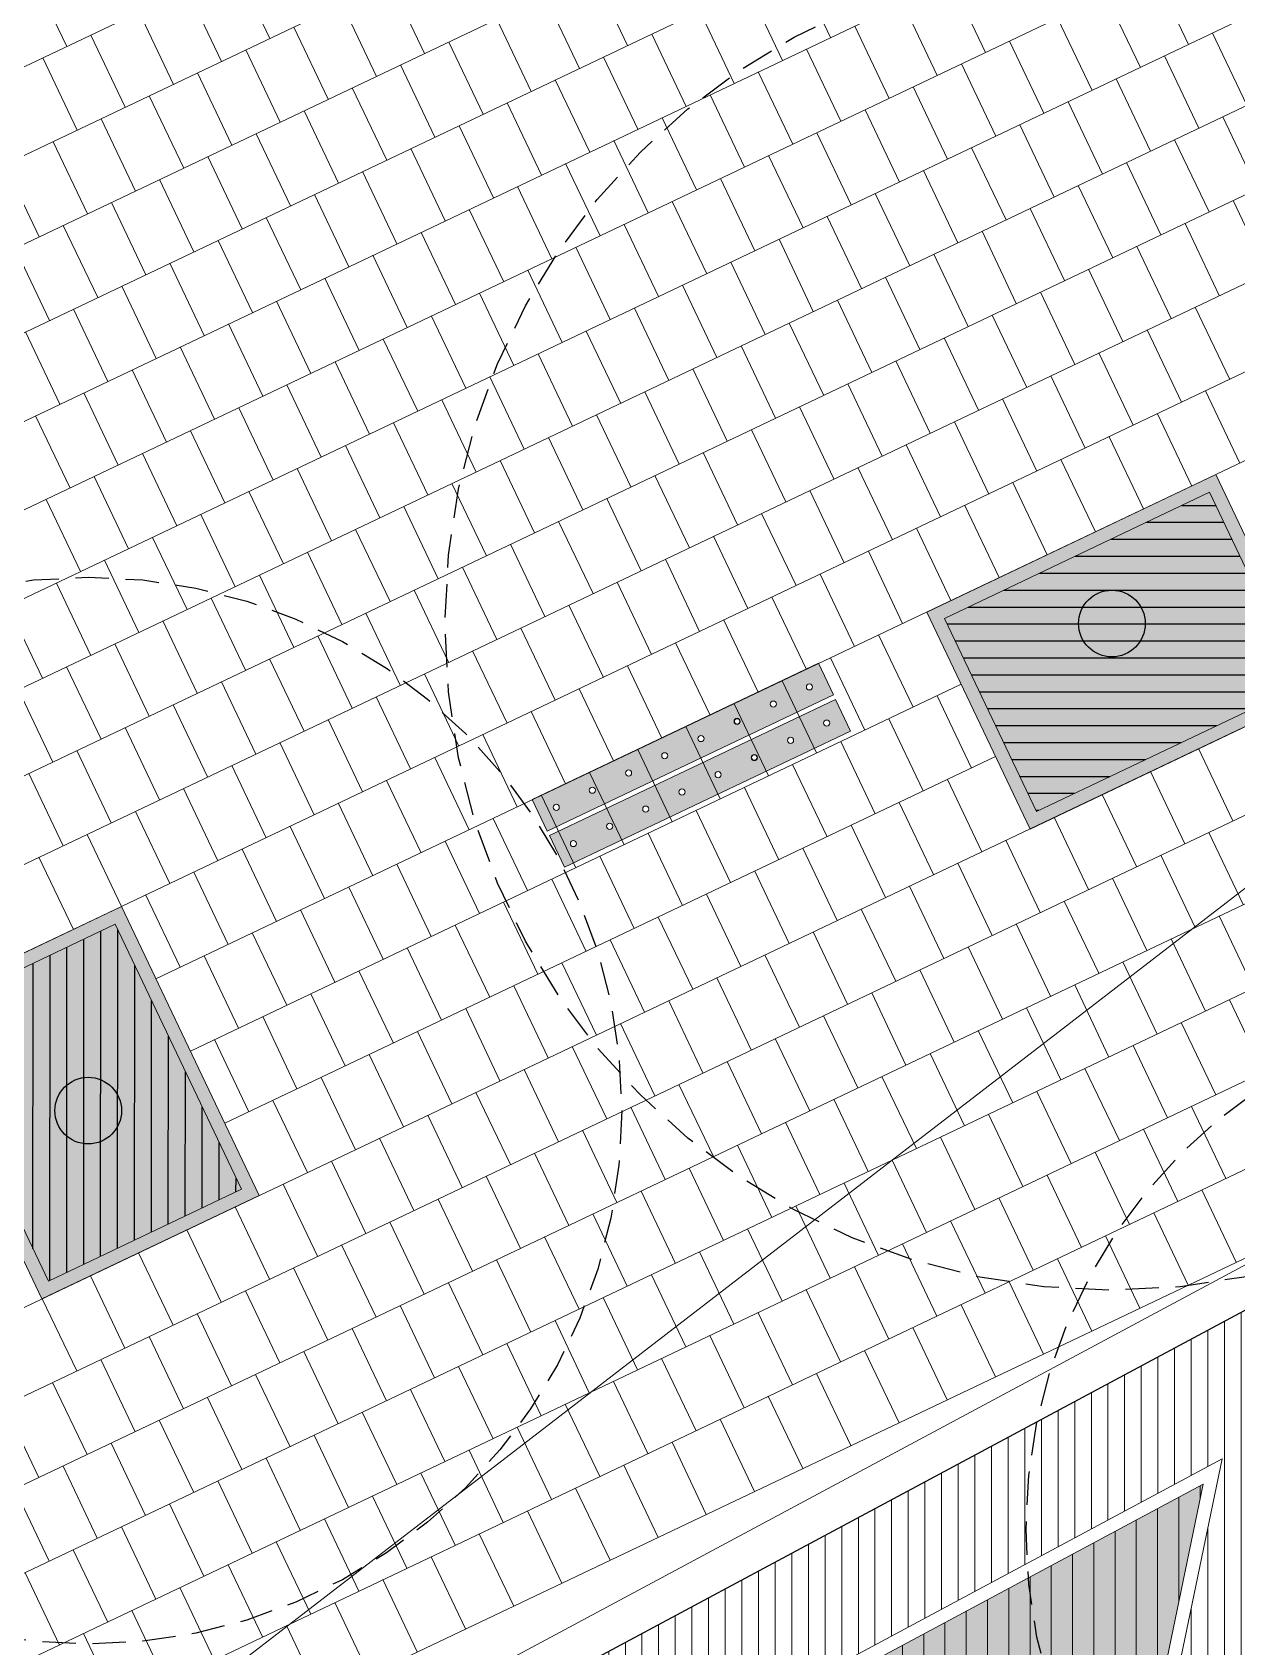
# Model space of a CAD drawing. Header units: metres. Extents: x 678805 to 1359287, y 2747329 to 5497370.
# Drawn here: x 679821.66 to 679830.69, y 2748753.72 to 2748765.83 of the extents above; entities that cross this region are included whole.
import ezdxf
from ezdxf.enums import TextEntityAlignment as Align

# ---------------------------------------------------------------- set-up
doc = ezdxf.new("R2010")
doc.units = ezdxf.units.M
doc.linetypes.add('XREF_MON_SFT_TREES$0$HIDDEN', pattern=[0.375, 0.25, -0.125])
for name, color, linetype in [('00_XREF_MON_HSC_PAVEMENT', 7, 'Continuous'), ('00_XREF_TWQ_BUILDINGS', 7, 'Continuous'), ('00_XREF_TWQ_SFT_TREES', 7, 'Continuous'), ('XREF_MON_GENERAL_LAYOUT$0$02-L-Edge Line Step -10cm', 6, 'Continuous'), ('XREF_MON_HSC_PAVEMENT$0$03-TR-Tree Pit_Green', 74, 'Continuous'), ('XREF_MON_SFT_TREES$0$SL_TREE_CANOPY', 251, 'XREF_MON_SFT_TREES$0$HIDDEN'), ('XREF_MON_SFT_TREES$0$SL_TREE_TRUNK', 251, 'Continuous')]:
    doc.layers.add(name, color=color, linetype=linetype)
for name, color, linetype, true_color in [('02-L-Waterfeatures 01', 7, 'Continuous', 0x4da6ff), ('XREF_MON_HSC_PAVEMENT$0$03-TR-Tree Pit_White', 7, 'Continuous', 0xfcfcfc), ('XREF_MON_SFT_TREES$0$SL_TREE_ACACIA_NILOTICA', 7, 'Continuous', 0x264d00), ('XREF_MON_SFT_TREES$0$SL_TREE_ZIZIPHUS_SPINA', 7, 'Continuous', 0xc6d408)]:
    doc.layers.add(name, color=color, linetype=linetype, true_color=true_color)
for name, color, linetype, lineweight in [('XREF_MON_GENERAL_LAYOUT$0$02-L-Level Curves 0.25-0.75m', 33, 'Continuous', 5), ('XREF_MON_GENERAL_LAYOUT$0$02-L-Material Change', 251, 'Continuous', 5), ('XREF_MON_GENERAL_LAYOUT$0$04-BK-Tree Pit', 6, 'Continuous', 5), ('XREF_MON_HSC_FURNITURE$0$03-PG-CBIncluded', 8, 'Continuous', 5), ('XREF_MON_HSC_PAVEMENT$0$03-TR-Pavement_04_Dry Meadow_', 54, 'Continuous', 5), ('XREF_MON_HSC_PAVEMENT$0$04-BK-Tree Pit', 6, 'Continuous', 5)]:
    doc.layers.add(name, color=color, linetype=linetype, lineweight=lineweight)
for name, color, linetype, lineweight, true_color in [('XREF_MON_HSC_PAVEMENT$0$02-L-Joints-Paviment_07_Precast Concrete Blocks 60X40', 7, 'Continuous', 5, 0x999999), ('XREF_MON_HSC_PAVEMENT$0$03-TR-Pavement_02_Sealed Gravel', 7, 'Continuous', 5, 0x38321e), ('XREF_MON_HSC_PAVEMENT$0$03-TR-Pavement_04_Dry Meadow_2', 7, 'Continuous', 5, 0xe2c75d), ('XREF_MON_HSC_PAVEMENT$0$03-TR-Pavement_07_Precast Concrete Blocks 20X10', 7, 'Continuous', 5, 0x999999), ('XREF_MON_HSC_PAVEMENT$0$03-TR-Pavement_07_Precast Concrete Blocks 60X40', 7, 'Continuous', 5, 0x999999)]:
    doc.layers.add(name, color=color, linetype=linetype, lineweight=lineweight, true_color=true_color)
doc.layers.get('XREF_MON_SFT_TREES$0$SL_TREE_ACACIA_NILOTICA').off()
doc.layers.get('XREF_MON_SFT_TREES$0$SL_TREE_ZIZIPHUS_SPINA').off()
doc.styles.add('XREF_MON_GENERAL_LAYOUT$0$Standard', font='arial.ttf')

# ---------------------------------------------------------------- blocks, each defined once
blk = doc.blocks.new('XREF_MON_SFT_TREES$0$Acacia_nilotica')
at = {"layer": 'XREF_MON_SFT_TREES$0$SL_TREE_TRUNK'}
h = blk.add_hatch(color=256, dxfattribs=at)
h.dxf.hatch_style = 1
edge = h.paths.add_edge_path()
edge.add_arc((0, 0), 0.25, 0, 360)
at = {"layer": 'XREF_MON_SFT_TREES$0$SL_TREE_CANOPY', "linetype": 'XREF_MON_SFT_TREES$0$HIDDEN'}
blk.add_circle((0, 0), 4, dxfattribs=at)
at = {"layer": 'XREF_MON_SFT_TREES$0$SL_TREE_TRUNK'}
blk.add_circle((0, 0), 0.25, dxfattribs=at)
blk = doc.blocks.new('XREF_MON_SFT_TREES$0$Ziziphus_spina_christi')
at = {"layer": 'XREF_MON_SFT_TREES$0$SL_TREE_TRUNK'}
h = blk.add_hatch(color=256, dxfattribs=at)
h.dxf.hatch_style = 1
edge = h.paths.add_edge_path()
edge.add_arc((0, 0), 0.25, 0, 360)
at = {"layer": 'XREF_MON_SFT_TREES$0$SL_TREE_CANOPY', "linetype": 'XREF_MON_SFT_TREES$0$HIDDEN'}
blk.add_circle((0, 0), 5, dxfattribs=at)
at = {"layer": 'XREF_MON_SFT_TREES$0$SL_TREE_TRUNK'}
blk.add_circle((0, 0), 0.25, dxfattribs=at)
blk = doc.blocks.new('XREF_MON_SFT_TREES$0$Acacia Nilotica D')
at = {"layer": 'XREF_MON_SFT_TREES$0$SL_TREE_CANOPY', "linetype": 'XREF_MON_SFT_TREES$0$HIDDEN'}
blk.add_circle((0, 0), 4, dxfattribs=at)
blk = doc.blocks.new('XREF_MON_SFT_TREES')
at = {"layer": 'XREF_MON_SFT_TREES$0$SL_TREE_ACACIA_NILOTICA'}
for name, p, rotation in [('XREF_MON_SFT_TREES$0$Acacia_nilotica', (679822.083, 2748757.742), 25.44812939262281), ('XREF_MON_SFT_TREES$0$Acacia Nilotica D', (679833.114, 2748754.6), 25.44819483249446)]:
    blk.add_blockref(name, p, dxfattribs=dict(at, rotation=rotation))
at = {"layer": 'XREF_MON_SFT_TREES$0$SL_TREE_ZIZIPHUS_SPINA', "rotation": 25.44812939262281}
blk.add_blockref('XREF_MON_SFT_TREES$0$Ziziphus_spina_christi', (679829.758, 2748761.395), dxfattribs=at)
blk = doc.blocks.new('XREF_MON_HSC_PAVEMENT$0$ALCORQUE RECTANGULAR')
at = {"layer": 'XREF_MON_HSC_PAVEMENT$0$03-TR-Tree Pit_Green', "ltscale": 0.3}
h = blk.add_hatch(dxfattribs=at)
h.set_pattern_fill('ANSI31', color=256, scale=0.04, angle=-45)
h.set_pattern_definition([(360, (-2068898.16958, 3428624.0145), (3e-17, 0.127), [])])
h.paths.add_polyline_path([(679903.391, 2748647.421), (679902.702, 2748648.869), (679904.689, 2748649.814), (679905.377, 2748648.367)])
at = {"layer": 'XREF_MON_HSC_PAVEMENT$0$03-TR-Tree Pit_White'}
h = blk.add_hatch(color=256, dxfattribs=at)
h.dxf.hatch_style = 1
h.paths.add_polyline_path([(679903.344, 2748647.288), (679902.569, 2748648.916), (679904.736, 2748649.947), (679905.511, 2748648.319)])
blk = doc.blocks.new('XREF_MON_HSC_PAVEMENT')
at = {"layer": 'XREF_MON_HSC_PAVEMENT$0$03-TR-Pavement_02_Sealed Gravel', "linetype": 'Continuous'}
h = blk.add_hatch(dxfattribs=at)
h.set_pattern_fill('ANSI31', color=256, scale=0.0393, angle=45)
h.set_pattern_definition([(90, (652974.11672, 2717198.73223), (-0.1247775, 0), [])])
h.paths.add_polyline_path([(679843.323, 2748762.983), (679802.488, 2748741.088), (679802.965, 2748740.321), (679830.585, 2748755.131), (679829.938, 2748752.01, -0.057467), (679826.729, 2748742.3, -0.236191), (679819.813, 2748736.788, -0.042406), (679814.857, 2748736.169, 0.057364), (679806.372, 2748734.851), (679806.924, 2748733.964, -0.055327), (679814.897, 2748735.17, 0.042406), (679820.02, 2748735.81, 0.236191), (679827.636, 2748741.88, 0.032502), (679829.774, 2748747.407, -0.216564), (679835.768, 2748753.578, -0.102224), (679839.134, 2748754.155, 0.122776), (679847.42, 2748755.923), (679848.03, 2748755.098), (679848.753, 2748755.634)])
h.paths.add_polyline_path([(679846.816, 2748756.742, -0.119949), (679839.168, 2748755.154, 0.102239), (679835.402, 2748754.509, 0.127244), (679830.778, 2748751.162, 0.003616), (679830.917, 2748751.807), (679831.734, 2748755.747), (679843.062, 2748761.821)], flags=16)
h.paths.add_polyline_path([(679846.663, 2748756.78, -0.118072), (679839.171, 2748755.254, 0.102239), (679835.366, 2748754.602, 0.11845), (679830.96, 2748751.528, 0.001446), (679831.015, 2748751.787), (679831.822, 2748755.681), (679843.033, 2748761.692)], flags=0)
at = {"layer": 'XREF_MON_HSC_PAVEMENT$0$03-TR-Pavement_04_Dry Meadow_', "linetype": 'Continuous'}
h = blk.add_hatch(dxfattribs=at)
h.set_pattern_fill('ANSI31', color=256, scale=0.0502, angle=45)
h.paths.add_polyline_path([(679847.95, 2748755.038), (679847.389, 2748755.797, -0.121575), (679839.13, 2748754.055, 0.102239), (679835.804, 2748753.485, 0.216438), (679829.869, 2748747.377, -0.032502), (679827.727, 2748741.838, -0.236191), (679820.041, 2748735.712, -0.042406), (679814.901, 2748735.07, 0.055117), (679806.979, 2748733.876), (679810.918, 2748727.551)])
h.paths.add_polyline_path([(679846.663, 2748756.78), (679843.033, 2748761.692), (679831.822, 2748755.681), (679831.015, 2748751.787, -0.001446), (679830.96, 2748751.528, -0.11845), (679835.366, 2748754.602, -0.102239), (679839.171, 2748755.254, 0.118072)])
edge = h.paths.add_edge_path()
edge.add_line((679829.84, 2748752.03), (679830.443, 2748754.942))
edge.add_line((679830.443, 2748754.942), (679803.018, 2748740.236))
edge.add_line((679803.018, 2748740.236), (679806.317, 2748734.939))
edge.add_arc((679816.341, 2748698.65), 37.648, 92.2638, 105.4414, ccw=False)
edge.add_arc((679813.692, 2748765.64), 29.393, 272.2638, 281.9768)
edge.add_arc((679817.762, 2748746.456), 9.783, 281.9768, 335.1335)
edge.add_arc((679786.232, 2748761.069), 44.535, 335.1335, 348.2894)
at = {"layer": 'XREF_MON_HSC_PAVEMENT$0$03-TR-Pavement_04_Dry Meadow_2', "ltscale": 2, "transparency": 33554687}
h = blk.add_hatch(dxfattribs=at)
h.set_pattern_fill('AR-CONC', color=256, scale=0.0067, angle=290)
h.paths.add_polyline_path([(679846.663, 2748756.78), (679843.033, 2748761.692), (679831.822, 2748755.681), (679831.015, 2748751.787, -0.001446), (679830.96, 2748751.528, -0.11845), (679835.366, 2748754.602, -0.102239), (679839.171, 2748755.254, 0.118072)])
edge = h.paths.add_edge_path(flags=16)
edge.add_arc((679832.774, 2748748.661), 2, 0, 360)
edge = h.paths.add_edge_path()
edge.add_line((679847.95, 2748755.038), (679847.389, 2748755.797))
edge.add_arc((679839.731, 2748771.658), 17.613, 268.0472, 295.7741, ccw=False)
edge.add_arc((679838.846, 2748745.72), 8.34, 88.0472, 111.3976)
edge.add_arc((679839.56, 2748743.898), 10.297, 111.3976, 160.2481)
edge.add_arc((679786.232, 2748761.069), 45.735, 335.1335, 342.5798, ccw=False)
edge.add_arc((679817.762, 2748746.456), 10.983, 281.9768, 335.1335, ccw=False)
edge.add_arc((679813.692, 2748765.64), 30.593, 272.2638, 281.9768, ccw=False)
edge.add_arc((679816.341, 2748698.65), 36.448, 92.2638, 104.8829)
edge.add_line((679806.979, 2748733.876), (679810.918, 2748727.551))
edge.add_line((679810.918, 2748727.551), (679847.95, 2748755.038))
edge = h.paths.add_edge_path()
edge.add_arc((679823.032, 2748740.346), 2, 179.9991, 276.2707)
edge.add_arc((679817.762, 2748746.456), 9.783, 281.9768, 304.1267, ccw=False)
edge.add_arc((679813.692, 2748765.64), 29.393, 272.2638, 281.9768, ccw=False)
edge.add_arc((679816.341, 2748698.65), 37.648, 92.2638, 105.4414)
edge.add_line((679806.317, 2748734.939), (679803.018, 2748740.236))
edge.add_line((679803.018, 2748740.236), (679830.443, 2748754.942))
edge.add_line((679830.443, 2748754.942), (679829.84, 2748752.03))
edge.add_arc((679786.232, 2748761.069), 44.535, 335.1335, 348.2894, ccw=False)
edge.add_arc((679817.762, 2748746.456), 9.783, 317.4276, 335.1335, ccw=False)
edge.add_arc((679823.032, 2748740.346), 2, 345.2825, 540)
edge = h.paths.add_edge_path(flags=17)
edge.add_line((679841.435, 2748755.333), (679840.837, 2748755.282))
edge.add_arc((679840.923, 2748757.78), 2.5, 129.6112, 268.0163, ccw=False)
edge.add_line((679839.329, 2748759.706), (679840.201, 2748760.174))
edge.add_arc((679840.923, 2748757.78), 2.5, -78.1912, 106.7896, ccw=False)
at = {"layer": 'XREF_MON_HSC_PAVEMENT$0$03-TR-Pavement_07_Precast Concrete Blocks 20X10'}
h = blk.add_hatch(dxfattribs=at)
h.set_pattern_fill('ANSI31', color=256, scale=0.0315, angle=25.5)
h.set_pattern_definition([(70.5, (0, 0), (-0.094275932128, 0.033384858509), [])])
edge = h.paths.add_edge_path()
edge.add_line((679754.639, 2748741.428), (679756.438, 2748737.648))
edge.add_line((679756.438, 2748737.648), (679759.31, 2748736.613))
edge.add_line((679759.31, 2748736.613), (679763.155, 2748738.443))
edge.add_line((679763.155, 2748738.443), (679764.159, 2748741.27))
edge.add_line((679764.159, 2748741.27), (679766.986, 2748740.266))
edge.add_line((679766.986, 2748740.266), (679770.831, 2748742.096))
edge.add_line((679770.831, 2748742.096), (679771.835, 2748744.923))
edge.add_line((679771.835, 2748744.923), (679774.662, 2748743.919))
edge.add_line((679774.662, 2748743.919), (679778.507, 2748745.748))
edge.add_line((679778.507, 2748745.748), (679779.511, 2748748.576))
edge.add_line((679779.511, 2748748.576), (679782.338, 2748747.571))
edge.add_line((679782.338, 2748747.571), (679786.176, 2748749.398))
edge.add_line((679786.176, 2748749.398), (679787.186, 2748752.228))
edge.add_line((679787.186, 2748752.228), (679790.014, 2748751.224))
edge.add_line((679790.014, 2748751.224), (679793.857, 2748753.054))
edge.add_line((679793.857, 2748753.054), (679794.828, 2748755.786))
edge.add_line((679794.828, 2748755.786), (679794.862, 2748755.88))
edge.add_line((679794.862, 2748755.88), (679797.688, 2748754.876))
edge.add_line((679797.688, 2748754.876), (679801.533, 2748756.706))
edge.add_line((679801.533, 2748756.706), (679802.537, 2748759.533))
edge.add_line((679802.537, 2748759.533), (679805.364, 2748758.529))
edge.add_line((679805.364, 2748758.529), (679809.208, 2748760.358))
edge.add_line((679809.208, 2748760.358), (679810.212, 2748763.185))
edge.add_line((679810.212, 2748763.185), (679813.04, 2748762.181))
edge.add_line((679813.04, 2748762.181), (679816.883, 2748764.01))
edge.add_line((679816.883, 2748764.01), (679817.885, 2748766.836))
edge.add_line((679817.885, 2748766.836), (679820.714, 2748765.833))
edge.add_line((679820.714, 2748765.833), (679824.559, 2748767.663))
edge.add_line((679824.559, 2748767.663), (679825.563, 2748770.49))
edge.add_line((679825.563, 2748770.49), (679828.39, 2748769.486))
edge.add_line((679828.39, 2748769.486), (679832.234, 2748771.315))
edge.add_line((679832.234, 2748771.315), (679833.238, 2748774.142))
edge.add_line((679833.238, 2748774.142), (679836.062, 2748773.137))
edge.add_line((679836.062, 2748773.137), (679839.907, 2748774.967))
edge.add_line((679839.907, 2748774.967), (679840.952, 2748777.865))
edge.add_line((679840.952, 2748777.865), (679839.153, 2748781.645))
edge.add_line((679839.153, 2748781.645), (679754.643, 2748741.429))
at = {"layer": 'XREF_MON_HSC_PAVEMENT$0$02-L-Joints-Paviment_07_Precast Concrete Blocks 60X40'}
for points in [[(679821.664, 2748766.264), (679821.922, 2748765.722)], [(679823.186, 2748766.323), (679823.444, 2748765.782)], [(679825.869, 2748766.271), (679826.127, 2748765.729)], [(679827.391, 2748766.331), (679827.649, 2748765.789)], [(679830.074, 2748766.279), (679830.332, 2748765.737)], [(679822.825, 2748766.151), (679823.083, 2748765.61)], [(679824.347, 2748766.211), (679824.605, 2748765.669)], [(679825.508, 2748766.099), (679825.766, 2748765.557)], [(679827.03, 2748766.159), (679827.288, 2748765.617)], [(679828.552, 2748766.219), (679828.81, 2748765.677)], [(679829.713, 2748766.107), (679829.971, 2748765.565)], [(679822.464, 2748765.98), (679822.722, 2748765.438)], [(679823.986, 2748766.039), (679824.244, 2748765.498)], [(679826.669, 2748765.987), (679826.927, 2748765.445)], [(679828.191, 2748766.047), (679828.449, 2748765.505)], [(679823.625, 2748765.867), (679823.883, 2748765.326)], [(679825.147, 2748765.927), (679825.405, 2748765.385)], [(679827.83, 2748765.875), (679828.087, 2748765.333)], [(679829.351, 2748765.935), (679829.609, 2748765.393)], [(679822.103, 2748765.808), (679822.361, 2748765.266)], [(679824.786, 2748765.755), (679825.043, 2748765.214)], [(679826.308, 2748765.815), (679826.565, 2748765.273)], [(679828.99, 2748765.763), (679829.248, 2748765.221)], [(679830.512, 2748765.823), (679830.77, 2748765.281)], [(679821.742, 2748765.636), (679821.999, 2748765.094)], [(679823.264, 2748765.696), (679823.521, 2748765.154)], [(679825.946, 2748765.643), (679826.204, 2748765.102)], [(679827.468, 2748765.703), (679827.726, 2748765.161)], [(679830.151, 2748765.651), (679830.409, 2748765.109)], [(679822.902, 2748765.524), (679823.16, 2748764.982)], [(679824.424, 2748765.584), (679824.682, 2748765.042)], [(679827.107, 2748765.531), (679827.365, 2748764.989)], [(679828.629, 2748765.591), (679828.887, 2748765.049)], [(679824.063, 2748765.412), (679824.321, 2748764.87)], [(679825.585, 2748765.471), (679825.843, 2748764.93)], [(679828.268, 2748765.419), (679828.526, 2748764.877)], [(679829.79, 2748765.479), (679830.048, 2748764.937)], [(679822.541, 2748765.352), (679822.799, 2748764.81)], [(679825.224, 2748765.3), (679825.482, 2748764.758)], [(679826.746, 2748765.359), (679827.004, 2748764.818)], [(679829.429, 2748765.307), (679829.687, 2748764.765)], [(679822.18, 2748765.18), (679822.438, 2748764.638)], [(679823.702, 2748765.24), (679823.96, 2748764.698)], [(679826.385, 2748765.187), (679826.643, 2748764.646)], [(679827.907, 2748765.247), (679828.165, 2748764.705)], [(679829.068, 2748765.135), (679829.325, 2748764.593)], [(679830.59, 2748765.195), (679830.847, 2748764.653)], [(679823.341, 2748765.068), (679823.599, 2748764.526)], [(679824.863, 2748765.128), (679825.121, 2748764.586)], [(679826.024, 2748765.016), (679826.281, 2748764.474)], [(679827.546, 2748765.075), (679827.803, 2748764.534)], [(679830.228, 2748765.023), (679830.486, 2748764.481)], [(679821.819, 2748765.008), (679822.077, 2748764.466)], [(679822.98, 2748764.896), (679823.237, 2748764.354)], [(679824.502, 2748764.956), (679824.759, 2748764.414)], [(679827.184, 2748764.904), (679827.442, 2748764.362)], [(679828.706, 2748764.963), (679828.964, 2748764.422)], [(679821.458, 2748764.836), (679821.715, 2748764.294)], [(679824.14, 2748764.784), (679824.398, 2748764.242)], [(679825.662, 2748764.844), (679825.92, 2748764.302)], [(679828.345, 2748764.791), (679828.603, 2748764.25)], [(679829.867, 2748764.851), (679830.125, 2748764.309)], [(679822.618, 2748764.724), (679822.876, 2748764.182)], [(679825.301, 2748764.672), (679825.559, 2748764.13)], [(679826.823, 2748764.732), (679827.081, 2748764.19)], [(679829.506, 2748764.679), (679829.764, 2748764.138)], [(679822.257, 2748764.552), (679822.515, 2748764.01)], [(679823.779, 2748764.612), (679824.037, 2748764.07)], [(679826.462, 2748764.56), (679826.72, 2748764.018)], [(679827.984, 2748764.62), (679828.242, 2748764.078)], [(679830.667, 2748764.567), (679830.925, 2748764.025)], [(679823.418, 2748764.44), (679823.676, 2748763.898)], [(679824.94, 2748764.5), (679825.198, 2748763.958)], [(679827.623, 2748764.448), (679827.881, 2748763.906)], [(679829.145, 2748764.507), (679829.403, 2748763.966)], [(679821.896, 2748764.38), (679822.154, 2748763.839)], [(679824.579, 2748764.328), (679824.837, 2748763.786)], [(679826.101, 2748764.388), (679826.359, 2748763.846)], [(679828.784, 2748764.336), (679829.041, 2748763.794)], [(679830.306, 2748764.395), (679830.563, 2748763.854)], [(679821.535, 2748764.209), (679821.793, 2748763.667)], [(679823.057, 2748764.268), (679823.315, 2748763.727)], [(679825.74, 2748764.216), (679825.997, 2748763.674)], [(679827.262, 2748764.276), (679827.519, 2748763.734)], [(679828.422, 2748764.164), (679828.68, 2748763.622)], [(679829.944, 2748764.223), (679830.202, 2748763.682)], [(679822.696, 2748764.096), (679822.953, 2748763.555)], [(679824.218, 2748764.156), (679824.475, 2748763.614)], [(679825.378, 2748764.044), (679825.636, 2748763.502)], [(679826.9, 2748764.104), (679827.158, 2748763.562)], [(679829.583, 2748764.052), (679829.841, 2748763.51)], [(679822.334, 2748763.925), (679822.592, 2748763.383)], [(679823.856, 2748763.984), (679824.114, 2748763.443)], [(679826.539, 2748763.932), (679826.797, 2748763.39)], [(679828.061, 2748763.992), (679828.319, 2748763.45)], [(679823.495, 2748763.812), (679823.753, 2748763.271)], [(679825.017, 2748763.872), (679825.275, 2748763.33)], [(679827.7, 2748763.82), (679827.958, 2748763.278)], [(679829.222, 2748763.88), (679829.48, 2748763.338)], [(679821.973, 2748763.753), (679822.231, 2748763.211)], [(679824.656, 2748763.7), (679824.914, 2748763.159)], [(679826.178, 2748763.76), (679826.436, 2748763.218)], [(679828.861, 2748763.708), (679829.119, 2748763.166)], [(679830.383, 2748763.768), (679830.641, 2748763.226)], [(679821.612, 2748763.581), (679821.87, 2748763.039)], [(679823.134, 2748763.641), (679823.392, 2748763.099)], [(679825.817, 2748763.588), (679826.075, 2748763.046)], [(679827.339, 2748763.648), (679827.597, 2748763.106)], [(679830.022, 2748763.596), (679830.279, 2748763.054)], [(679822.773, 2748763.469), (679823.031, 2748762.927)], [(679824.295, 2748763.528), (679824.553, 2748762.987)], [(679826.978, 2748763.476), (679827.235, 2748762.934)], [(679828.5, 2748763.536), (679828.757, 2748762.994)], [(679823.934, 2748763.357), (679824.191, 2748762.815)], [(679825.456, 2748763.416), (679825.713, 2748762.875)], [(679828.138, 2748763.364), (679828.396, 2748762.822)], [(679829.66, 2748763.424), (679829.918, 2748762.882)], [(679822.412, 2748763.297), (679822.669, 2748762.755)], [(679825.094, 2748763.245), (679825.352, 2748762.703)], [(679826.616, 2748763.304), (679826.874, 2748762.763)], [(679829.299, 2748763.252), (679829.557, 2748762.71)], [(679822.05, 2748763.125), (679822.308, 2748762.583)], [(679823.572, 2748763.185), (679823.83, 2748762.643)], [(679824.733, 2748763.073), (679824.991, 2748762.531)], [(679826.255, 2748763.132), (679826.513, 2748762.591)], [(679827.777, 2748763.192), (679828.035, 2748762.65)], [(679828.938, 2748763.08), (679829.196, 2748762.538)], [(679830.46, 2748763.14), (679830.718, 2748762.598)], [(679821.689, 2748762.953), (679821.947, 2748762.411)], [(679823.211, 2748763.013), (679823.469, 2748762.471)], [(679825.894, 2748762.961), (679826.152, 2748762.419)], [(679827.416, 2748763.02), (679827.674, 2748762.479)], [(679830.099, 2748762.968), (679830.357, 2748762.426)], [(679822.85, 2748762.841), (679823.108, 2748762.299)], [(679824.372, 2748762.901), (679824.63, 2748762.359)], [(679827.055, 2748762.848), (679827.313, 2748762.307)], [(679828.577, 2748762.908), (679828.835, 2748762.366)], [(679824.011, 2748762.729), (679824.269, 2748762.187)], [(679825.533, 2748762.789), (679825.791, 2748762.247)], [(679828.216, 2748762.736), (679828.473, 2748762.195)], [(679829.738, 2748762.796), (679829.995, 2748762.254)], [(679822.489, 2748762.669), (679822.747, 2748762.127)], [(679825.172, 2748762.617), (679825.429, 2748762.075)], [(679826.694, 2748762.677), (679826.951, 2748762.135)], [(679829.376, 2748762.624), (679829.634, 2748762.082)], [(679822.128, 2748762.497), (679822.386, 2748761.955)], [(679823.65, 2748762.557), (679823.907, 2748762.015)], [(679826.332, 2748762.505), (679826.59, 2748761.963)], [(679827.854, 2748762.565), (679828.112, 2748762.023)], [(679823.288, 2748762.385), (679823.546, 2748761.843)], [(679824.81, 2748762.445), (679825.068, 2748761.903)], [(679827.493, 2748762.393), (679827.751, 2748761.851)], [(679829.015, 2748762.452), (679829.273, 2748761.911)], [(679821.767, 2748762.325), (679822.024, 2748761.784)], [(679824.449, 2748762.273), (679824.707, 2748761.731)], [(679825.971, 2748762.333), (679826.229, 2748761.791)], [(679828.654, 2748762.281), (679828.912, 2748761.739)], [(679822.927, 2748762.213), (679823.185, 2748761.671)], [(679825.61, 2748762.161), (679825.868, 2748761.619)], [(679827.132, 2748762.221), (679827.39, 2748761.679)], [(679828.293, 2748762.109), (679828.551, 2748761.567)], [(679822.566, 2748762.041), (679822.824, 2748761.5)], [(679824.088, 2748762.101), (679824.346, 2748761.559)], [(679825.249, 2748761.989), (679825.507, 2748761.447)], [(679826.771, 2748762.049), (679827.029, 2748761.507)], [(679822.205, 2748761.869), (679822.463, 2748761.328)], [(679823.727, 2748761.929), (679823.985, 2748761.387)], [(679826.41, 2748761.877), (679826.667, 2748761.335)], [(679827.932, 2748761.937), (679828.189, 2748761.395)], [(679823.366, 2748761.757), (679823.624, 2748761.216)], [(679824.888, 2748761.817), (679825.146, 2748761.275)], [(679827.57, 2748761.765), (679827.828, 2748761.223)], [(679821.844, 2748761.698), (679822.102, 2748761.156)], [(679824.526, 2748761.645), (679824.784, 2748761.104)], [(679826.048, 2748761.705), (679826.306, 2748761.163)], [(679821.483, 2748761.526), (679821.74, 2748760.984)], [(679823.005, 2748761.586), (679823.262, 2748761.044)], [(679825.687, 2748761.533), (679825.945, 2748760.991)], [(679827.209, 2748761.593), (679827.467, 2748761.051)], [(679822.643, 2748761.414), (679822.901, 2748760.872)], [(679824.165, 2748761.473), (679824.423, 2748760.932)], [(679826.848, 2748761.421), (679827.106, 2748760.879)], [(679823.804, 2748761.302), (679824.062, 2748760.76)], [(679825.326, 2748761.361), (679825.584, 2748760.82)], [(679828.009, 2748761.309), (679828.267, 2748760.767)], [(679822.282, 2748761.242), (679822.54, 2748760.7)], [(679824.965, 2748761.19), (679825.223, 2748760.648)], [(679826.487, 2748761.249), (679826.745, 2748760.707)], [(679827.648, 2748761.137), (679827.905, 2748760.595)], [(679821.921, 2748761.07), (679822.179, 2748760.528)], [(679823.443, 2748761.13), (679823.701, 2748760.588)], [(679824.604, 2748761.018), (679824.862, 2748760.476)], [(679826.126, 2748761.077), (679826.384, 2748760.536)], [(679821.56, 2748760.898), (679821.818, 2748760.356)], [(679823.082, 2748760.958), (679823.34, 2748760.416)], [(679825.765, 2748760.906), (679826.022, 2748760.364)], [(679827.286, 2748760.965), (679827.544, 2748760.424)], [(679822.721, 2748760.786), (679822.978, 2748760.244)], [(679824.243, 2748760.846), (679824.5, 2748760.304)], [(679826.925, 2748760.793), (679827.183, 2748760.252)], [(679828.447, 2748760.853), (679828.705, 2748760.311)], [(679823.881, 2748760.674), (679824.139, 2748760.132)], [(679825.403, 2748760.734), (679825.661, 2748760.192)], [(679828.086, 2748760.681), (679828.344, 2748760.14)], [(679822.359, 2748760.614), (679822.617, 2748760.072)], [(679825.042, 2748760.562), (679825.3, 2748760.02)], [(679826.564, 2748760.622), (679826.822, 2748760.08)], [(679821.998, 2748760.442), (679822.256, 2748759.9)], [(679823.52, 2748760.502), (679823.778, 2748759.96)], [(679826.203, 2748760.45), (679826.461, 2748759.908)], [(679827.725, 2748760.509), (679827.983, 2748759.968)], [(679830.408, 2748760.457), (679830.665, 2748759.915)], [(679823.159, 2748760.33), (679823.417, 2748759.788)], [(679824.681, 2748760.39), (679824.939, 2748759.848)], [(679827.364, 2748760.338), (679827.622, 2748759.796)], [(679821.637, 2748760.27), (679821.895, 2748759.729)], [(679824.32, 2748760.218), (679824.578, 2748759.676)], [(679825.842, 2748760.278), (679826.1, 2748759.736)], [(679828.525, 2748760.225), (679828.782, 2748759.684)], [(679830.046, 2748760.285), (679830.304, 2748759.743)], [(679822.798, 2748760.158), (679823.056, 2748759.616)], [(679823.959, 2748760.046), (679824.216, 2748759.504)], [(679825.481, 2748760.106), (679825.738, 2748759.564)], [(679827.003, 2748760.166), (679827.26, 2748759.624)], [(679828.163, 2748760.054), (679828.421, 2748759.512)], [(679829.685, 2748760.113), (679829.943, 2748759.572)], [(679822.437, 2748759.986), (679822.694, 2748759.445)], [(679825.119, 2748759.934), (679825.377, 2748759.392)], [(679826.641, 2748759.994), (679826.899, 2748759.452)], [(679829.324, 2748759.942), (679829.582, 2748759.4)], [(679822.075, 2748759.814), (679822.333, 2748759.273)], [(679823.597, 2748759.874), (679823.855, 2748759.332)], [(679826.28, 2748759.822), (679826.538, 2748759.28)], [(679827.802, 2748759.882), (679828.06, 2748759.34)], [(679830.485, 2748759.829), (679830.743, 2748759.288)], [(679823.236, 2748759.702), (679823.494, 2748759.161)], [(679824.758, 2748759.762), (679825.016, 2748759.22)], [(679827.441, 2748759.71), (679827.699, 2748759.168)], [(679828.963, 2748759.77), (679829.221, 2748759.228)], [(679821.714, 2748759.643), (679821.972, 2748759.101)], [(679824.397, 2748759.59), (679824.655, 2748759.048)], [(679825.919, 2748759.65), (679826.177, 2748759.108)], [(679828.602, 2748759.598), (679828.86, 2748759.056)], [(679830.124, 2748759.658), (679830.382, 2748759.116)], [(679822.875, 2748759.53), (679823.133, 2748758.989)], [(679825.558, 2748759.478), (679825.816, 2748758.936)], [(679827.08, 2748759.538), (679827.338, 2748758.996)], [(679829.763, 2748759.486), (679830.02, 2748758.944)], [(679822.514, 2748759.359), (679822.772, 2748758.817)], [(679824.036, 2748759.418), (679824.294, 2748758.877)], [(679826.719, 2748759.366), (679826.976, 2748758.824)], [(679828.241, 2748759.426), (679828.498, 2748758.884)], [(679823.675, 2748759.247), (679823.932, 2748758.705)], [(679825.197, 2748759.306), (679825.454, 2748758.765)], [(679827.879, 2748759.254), (679828.137, 2748758.712)], [(679829.401, 2748759.314), (679829.659, 2748758.772)], [(679830.562, 2748759.202), (679830.82, 2748758.66)], [(679824.835, 2748759.134), (679825.093, 2748758.593)], [(679826.357, 2748759.194), (679826.615, 2748758.652)], [(679827.518, 2748759.082), (679827.776, 2748758.54)], [(679829.04, 2748759.142), (679829.298, 2748758.6)], [(679823.313, 2748759.075), (679823.571, 2748758.533)], [(679824.474, 2748758.963), (679824.732, 2748758.421)], [(679825.996, 2748759.022), (679826.254, 2748758.481)], [(679828.679, 2748758.97), (679828.937, 2748758.428)], [(679830.201, 2748759.03), (679830.459, 2748758.488)], [(679822.952, 2748758.903), (679823.21, 2748758.361)], [(679825.635, 2748758.85), (679825.893, 2748758.309)], [(679827.157, 2748758.91), (679827.415, 2748758.368)], [(679829.84, 2748758.858), (679830.098, 2748758.316)], [(679824.113, 2748758.791), (679824.371, 2748758.249)], [(679826.796, 2748758.738), (679827.054, 2748758.197)], [(679828.318, 2748758.798), (679828.576, 2748758.256)], [(679823.752, 2748758.619), (679824.01, 2748758.077)], [(679825.274, 2748758.679), (679825.532, 2748758.137)], [(679827.957, 2748758.626), (679828.214, 2748758.084)], [(679829.479, 2748758.686), (679829.736, 2748758.144)], [(679824.913, 2748758.507), (679825.17, 2748757.965)], [(679826.435, 2748758.566), (679826.692, 2748758.025)], [(679829.117, 2748758.514), (679829.375, 2748757.972)], [(679830.639, 2748758.574), (679830.897, 2748758.032)], [(679823.391, 2748758.447), (679823.648, 2748757.905)], [(679826.073, 2748758.395), (679826.331, 2748757.853)], [(679827.595, 2748758.454), (679827.853, 2748757.913)], [(679830.278, 2748758.402), (679830.536, 2748757.86)], [(679823.029, 2748758.275), (679823.287, 2748757.733)], [(679824.551, 2748758.335), (679824.809, 2748757.793)], [(679827.234, 2748758.283), (679827.492, 2748757.741)], [(679828.756, 2748758.342), (679829.014, 2748757.801)], [(679829.917, 2748758.23), (679830.175, 2748757.688)], [(679824.19, 2748758.163), (679824.448, 2748757.621)], [(679825.712, 2748758.223), (679825.97, 2748757.681)], [(679826.873, 2748758.111), (679827.131, 2748757.569)], [(679828.395, 2748758.17), (679828.653, 2748757.629)], [(679823.829, 2748757.991), (679824.087, 2748757.449)], [(679825.351, 2748758.051), (679825.609, 2748757.509)], [(679828.034, 2748757.999), (679828.292, 2748757.457)], [(679829.556, 2748758.058), (679829.814, 2748757.517)], [(679824.99, 2748757.879), (679825.248, 2748757.337)], [(679826.512, 2748757.939), (679826.77, 2748757.397)], [(679829.195, 2748757.886), (679829.452, 2748757.345)], [(679823.468, 2748757.819), (679823.726, 2748757.277)], [(679826.151, 2748757.767), (679826.408, 2748757.225)], [(679827.673, 2748757.827), (679827.93, 2748757.285)], [(679830.355, 2748757.774), (679830.613, 2748757.233)], [(679824.629, 2748757.707), (679824.886, 2748757.165)], [(679827.311, 2748757.655), (679827.569, 2748757.113)], [(679828.833, 2748757.715), (679829.091, 2748757.173)], [(679824.267, 2748757.535), (679824.525, 2748756.993)], [(679825.789, 2748757.595), (679826.047, 2748757.053)], [(679828.472, 2748757.543), (679828.73, 2748757.001)], [(679829.994, 2748757.602), (679830.252, 2748757.061)], [(679825.428, 2748757.423), (679825.686, 2748756.881)], [(679826.95, 2748757.483), (679827.208, 2748756.941)], [(679829.633, 2748757.431), (679829.891, 2748756.889)], [(679823.906, 2748757.363), (679824.164, 2748756.822)], [(679826.589, 2748757.311), (679826.847, 2748756.769)], [(679828.111, 2748757.371), (679828.369, 2748756.829)], [(679823.545, 2748757.191), (679823.803, 2748756.65)], [(679825.067, 2748757.251), (679825.325, 2748756.709)], [(679827.75, 2748757.199), (679828.008, 2748756.657)], [(679829.272, 2748757.259), (679829.53, 2748756.717)], [(679830.433, 2748757.147), (679830.69, 2748756.605)], [(679823.184, 2748757.02), (679823.442, 2748756.478)], [(679824.706, 2748757.079), (679824.964, 2748756.538)], [(679826.228, 2748757.139), (679826.486, 2748756.597)], [(679827.389, 2748757.027), (679827.646, 2748756.485)], [(679828.911, 2748757.087), (679829.168, 2748756.545)], [(679824.345, 2748756.907), (679824.602, 2748756.366)], [(679825.867, 2748756.967), (679826.124, 2748756.425)], [(679828.549, 2748756.915), (679828.807, 2748756.373)], [(679830.071, 2748756.975), (679830.329, 2748756.433)], [(679822.823, 2748756.848), (679823.081, 2748756.306)], [(679825.505, 2748756.795), (679825.763, 2748756.254)], [(679827.027, 2748756.855), (679827.285, 2748756.313)], [(679829.71, 2748756.803), (679829.968, 2748756.261)], [(679822.461, 2748756.676), (679822.719, 2748756.134)], [(679823.983, 2748756.736), (679824.241, 2748756.194)], [(679826.666, 2748756.683), (679826.924, 2748756.142)], [(679828.188, 2748756.743), (679828.446, 2748756.201)], [(679823.622, 2748756.564), (679823.88, 2748756.022)], [(679825.144, 2748756.624), (679825.402, 2748756.082)], [(679827.827, 2748756.571), (679828.085, 2748756.029)], [(679829.349, 2748756.631), (679829.607, 2748756.089)], [(679822.1, 2748756.504), (679822.358, 2748755.962)], [(679824.783, 2748756.452), (679825.041, 2748755.91)], [(679826.305, 2748756.511), (679826.563, 2748755.97)], [(679828.988, 2748756.459), (679829.246, 2748755.917)], [(679821.739, 2748756.332), (679821.997, 2748755.79)], [(679823.261, 2748756.392), (679823.519, 2748755.85)], [(679825.944, 2748756.34), (679826.202, 2748755.798)], [(679827.466, 2748756.399), (679827.724, 2748755.858)], [(679822.9, 2748756.22), (679823.158, 2748755.678)], [(679824.422, 2748756.28), (679824.68, 2748755.738)], [(679827.105, 2748756.227), (679827.362, 2748755.686)], [(679828.627, 2748756.287), (679828.884, 2748755.745)], [(679824.061, 2748756.108), (679824.319, 2748755.566)], [(679825.583, 2748756.168), (679825.84, 2748755.626)], [(679826.743, 2748756.056), (679827.001, 2748755.514)], [(679828.265, 2748756.115), (679828.523, 2748755.574)], [(679822.539, 2748756.048), (679822.797, 2748755.506)], [(679823.7, 2748755.936), (679823.957, 2748755.394)], [(679825.221, 2748755.996), (679825.479, 2748755.454)], [(679827.904, 2748755.944), (679828.162, 2748755.402)], [(679822.178, 2748755.876), (679822.435, 2748755.334)], [(679824.86, 2748755.824), (679825.118, 2748755.282)], [(679826.382, 2748755.884), (679826.64, 2748755.342)], [(679821.816, 2748755.704), (679822.074, 2748755.163)], [(679823.338, 2748755.764), (679823.596, 2748755.222)], [(679826.021, 2748755.712), (679826.279, 2748755.17)], [(679827.543, 2748755.772), (679827.801, 2748755.23)], [(679822.977, 2748755.592), (679823.235, 2748755.05)], [(679824.499, 2748755.652), (679824.757, 2748755.11)], [(679827.182, 2748755.6), (679827.44, 2748755.058)], [(679821.455, 2748755.532), (679821.713, 2748754.991)], [(679824.138, 2748755.48), (679824.396, 2748754.938)], [(679825.66, 2748755.54), (679825.918, 2748754.998)], [(679822.616, 2748755.42), (679822.874, 2748754.879)], [(679825.299, 2748755.368), (679825.557, 2748754.826)], [(679826.821, 2748755.428), (679827.079, 2748754.886)], [(679822.255, 2748755.249), (679822.513, 2748754.707)], [(679823.777, 2748755.308), (679824.035, 2748754.767)], [(679826.46, 2748755.256), (679826.717, 2748754.714)], [(679823.416, 2748755.136), (679823.673, 2748754.595)], [(679824.938, 2748755.196), (679825.195, 2748754.654)], [(679826.098, 2748755.084), (679826.356, 2748754.542)], [(679821.894, 2748755.077), (679822.151, 2748754.535)], [(679823.054, 2748754.965), (679823.312, 2748754.423)], [(679824.576, 2748755.024), (679824.834, 2748754.483)], [(679821.532, 2748754.905), (679821.79, 2748754.363)], [(679824.215, 2748754.852), (679824.473, 2748754.311)], [(679825.737, 2748754.912), (679825.995, 2748754.37)], [(679822.693, 2748754.793), (679822.951, 2748754.251)], [(679825.376, 2748754.74), (679825.634, 2748754.199)], [(679822.332, 2748754.621), (679822.59, 2748754.079)], [(679823.854, 2748754.681), (679824.112, 2748754.139)], [(679823.493, 2748754.509), (679823.751, 2748753.967)], [(679825.015, 2748754.568), (679825.273, 2748754.027)], [(679821.971, 2748754.449), (679822.229, 2748753.907)], [(679824.654, 2748754.397), (679824.911, 2748753.855)], [(679821.61, 2748754.277), (679821.867, 2748753.735)], [(679823.132, 2748754.337), (679823.389, 2748753.795)], [(679822.77, 2748754.165), (679823.028, 2748753.623)], [(679824.292, 2748754.225), (679824.55, 2748753.683)], [(679822.409, 2748753.993), (679822.667, 2748753.451)], [(679823.931, 2748754.053), (679824.189, 2748753.511)], [(679823.57, 2748753.881), (679823.828, 2748753.339)], [(679822.048, 2748753.821), (679822.306, 2748753.279)]]:
    blk.add_lwpolyline(points, dxfattribs=at)
at = {"layer": 'XREF_MON_HSC_PAVEMENT$0$03-TR-Pavement_07_Precast Concrete Blocks 60X40'}
for p, q in [((679602.698, 2748661.401), (679961.992, 2748832.376)), ((679602.956, 2748660.859), (679962.25, 2748831.835)), ((679603.215, 2748660.318), (679962.509, 2748831.293)), ((679603.474, 2748659.776), (679962.768, 2748830.752)), ((679603.732, 2748659.235), (679963.026, 2748830.21)), ((679733.636, 2748720.387), (679963.285, 2748829.669)), ((679733.894, 2748719.845), (679963.543, 2748829.127)), ((679723.497, 2748714.233), (679963.802, 2748828.586)), ((679723.755, 2748713.692), (679904.349, 2748799.63)), ((679713.899, 2748708.337), (679904.607, 2748799.088)), ((679748.675, 2748720.899), (679897.138, 2748791.547)), ((679712.479, 2748703.01), (679894.644, 2748789.696)), ((679717.042, 2748704.517), (679892.149, 2748787.844)), ((679736.988, 2748713.344), (679889.655, 2748785.993)), ((679761.265, 2748724.232), (679887.16, 2748784.141)), ((679714.157, 2748707.795), (679851.409, 2748773.109)), ((679822.591, 2748758.731), (679851.667, 2748772.567)), ((679765.574, 2748729.605), (679837.09, 2748763.637)), ((679822.849, 2748758.189), (679828.628, 2748760.939)), ((679823.107, 2748757.647), (679828.886, 2748760.397)), ((679761.523, 2748723.69), (679831.614, 2748757.044))]:
    blk.add_line(p, q, dxfattribs=at)
at = {"layer": 'XREF_MON_HSC_PAVEMENT$0$04-BK-Tree Pit'}
blk.add_blockref('XREF_MON_HSC_PAVEMENT$0$ALCORQUE RECTANGULAR', (-74.199, 112.565), dxfattribs=at)
at = {"layer": 'XREF_MON_HSC_PAVEMENT$0$04-BK-Tree Pit', "rotation": 90}
blk.add_blockref('XREF_MON_HSC_PAVEMENT$0$ALCORQUE RECTANGULAR', (3428470.652, 2068853.762), dxfattribs=at)
blk = doc.blocks.new('XREF_MON_HSC_FURNITURE$0$RAI_B_HL')
at = {"true_color": 0xfcfcfc}
h = blk.add_hatch(color=7, dxfattribs=at)
h.dxf.hatch_style = 1
h.paths.add_polyline_path([(2100.11, 179.356), (2100.371, 179.381), (2100.141, 181.745), (2099.88, 181.72)])
h.paths.add_polyline_path([(2100.192, 180.104, -1), (2100.146, 180.1, -1)], flags=16)
h.paths.add_polyline_path([(2100.189, 180.104, -1), (2100.149, 180.1, -1)], flags=0)
h.paths.add_polyline_path([(2100.117, 180.399, -1), (2100.163, 180.403, -1)], flags=16)
h.paths.add_polyline_path([(2100.221, 179.805, -1), (2100.175, 179.801, -1)], flags=16)
h.paths.add_polyline_path([(2100.088, 180.698, -1), (2100.134, 180.702, -1)], flags=16)
h.paths.add_polyline_path([(2100.25, 179.506, -1), (2100.204, 179.502, -1)], flags=16)
h.paths.add_polyline_path([(2100.059, 180.997, -1), (2100.105, 181.001, -1)], flags=16)
h.paths.add_polyline_path([(2100.03, 181.296, -1), (2100.076, 181.3, -1)], flags=16)
h.paths.add_polyline_path([(2100.001, 181.595, -1), (2100.047, 181.599, -1)], flags=16)
h = blk.add_hatch(color=7, dxfattribs=at)
h.dxf.hatch_style = 1
h.paths.add_polyline_path([(2100.409, 179.385), (2100.67, 179.41), (2100.44, 181.774), (2100.179, 181.749)])
h.paths.add_polyline_path([(2100.491, 180.133, -1), (2100.445, 180.129, -1)], flags=16)
h.paths.add_polyline_path([(2100.488, 180.133, -1), (2100.448, 180.129, -1)], flags=0)
h.paths.add_polyline_path([(2100.416, 180.428, -1), (2100.462, 180.432, -1)], flags=16)
h.paths.add_polyline_path([(2100.52, 179.834, -1), (2100.474, 179.83, -1)], flags=16)
h.paths.add_polyline_path([(2100.387, 180.727, -1), (2100.433, 180.731, -1)], flags=16)
h.paths.add_polyline_path([(2100.549, 179.536, -1), (2100.503, 179.531, -1)], flags=16)
h.paths.add_polyline_path([(2100.358, 181.026, -1), (2100.404, 181.03, -1)], flags=16)
h.paths.add_polyline_path([(2100.329, 181.325, -1), (2100.375, 181.329, -1)], flags=16)
h.paths.add_polyline_path([(2100.3, 181.624, -1), (2100.346, 181.628, -1)], flags=16)
for points in [[(2100.11, 179.356), (2100.371, 179.381), (2100.141, 181.745), (2099.88, 181.72), (2100.11, 179.356)], [(2100.409, 179.385), (2100.67, 179.41), (2100.44, 181.774), (2100.179, 181.749), (2100.409, 179.385)]]:
    blk.add_lwpolyline(points, close=True)
for centre, radius in [((2100.024, 181.597), 0.023), ((2100.323, 181.626), 0.023), ((2100.053, 181.298), 0.023), ((2100.352, 181.327), 0.023), ((2100.082, 180.999), 0.023), ((2100.381, 181.028), 0.023), ((2100.41, 180.729), 0.023), ((2100.111, 180.7), 0.023), ((2100.14, 180.401), 0.023), ((2100.439, 180.43), 0.023), ((2100.468, 180.131), 0.023), ((2100.468, 180.131), 0.02), ((2100.169, 180.102), 0.023), ((2100.169, 180.102), 0.02), ((2100.198, 179.803), 0.023), ((2100.497, 179.832), 0.023), ((2100.526, 179.533), 0.023), ((2100.227, 179.504), 0.023)]:
    blk.add_circle(centre, radius)
blk = doc.blocks.new('XREF_MON_HSC_FURNITURE$0$RAI_D')
at = {"rotation": 324.4534980158393}
blk.add_blockref('XREF_MON_HSC_FURNITURE$0$RAI_B_HL', (-1815.645, 1074.162), dxfattribs=at)
blk = doc.blocks.new('XREF_MON_HSC_FURNITURE')
at = {"layer": 'XREF_MON_HSC_FURNITURE$0$03-PG-CBIncluded', "rotation": 145.4486207269366}
blk.add_blockref('XREF_MON_HSC_FURNITURE$0$RAI_D', (679825.158, 2748761.395), dxfattribs=at)
blk = doc.blocks.new('XREF_MON_GENERAL_LAYOUT$0$ALCORQUE RECTANGULAR')
blk.add_lwpolyline([(679903.391, 2748647.421), (679902.702, 2748648.868), (679904.689, 2748649.814), (679905.378, 2748648.366)], close=True)
at = {"layer": 'XREF_MON_GENERAL_LAYOUT$0$02-L-Material Change'}
blk.add_lwpolyline([(679903.344, 2748647.288), (679902.569, 2748648.916), (679904.736, 2748649.947), (679905.511, 2748648.319)], close=True, dxfattribs=at)
blk = doc.blocks.new('XREF_MON_GENERAL_LAYOUT')
at = {"layer": 'XREF_MON_GENERAL_LAYOUT$0$02-L-Edge Line Step -10cm'}
blk.add_lwpolyline([(679848.812, 2748755.554), (679843.323, 2748762.983), (679802.488, 2748741.087)], dxfattribs=at)
at = {"layer": 'XREF_MON_GENERAL_LAYOUT$0$02-L-Level Curves 0.25-0.75m', "ltscale": 0.3}
blk.add_lwpolyline([(679887.022, 2748805.088), (679887.022, 2748805.088), (679892.662, 2748807.108), (679734.284, 2748685.079)], dxfattribs=at)
at = {"layer": 'XREF_MON_GENERAL_LAYOUT$0$02-L-Material Change'}
for points in [[(679851.43, 2748752.515), (679843.41, 2748763.37), (679802.288, 2748741.32)], [(679830.585, 2748755.131), (679802.971, 2748740.324)], [(679830.443, 2748754.942), (679803.018, 2748740.236)]]:
    blk.add_lwpolyline(points, dxfattribs=at)
for points in [[(679830.585, 2748755.131), (679829.938, 2748752.01, -0.057467), (679826.729, 2748742.3, -0.236191), (679819.813, 2748736.788, -0.042406), (679814.857, 2748736.169, 0.057364), (679806.372, 2748734.851, 0.057364)], [(679830.443, 2748754.942), (679829.84, 2748752.03, -0.057467), (679826.638, 2748742.342, -0.236191), (679819.792, 2748736.886, -0.042406), (679814.853, 2748736.269, 0.057562), (679806.317, 2748734.939, 0.057562)]]:
    blk.add_lwpolyline(points, format="xyb", dxfattribs=at)
at = {"layer": 'XREF_MON_GENERAL_LAYOUT$0$04-BK-Tree Pit'}
blk.add_blockref('XREF_MON_GENERAL_LAYOUT$0$ALCORQUE RECTANGULAR', (-74.199, 112.565), dxfattribs=at)
at = {"layer": 'XREF_MON_GENERAL_LAYOUT$0$04-BK-Tree Pit', "rotation": 90}
blk.add_blockref('XREF_MON_GENERAL_LAYOUT$0$ALCORQUE RECTANGULAR', (3428470.652, 2068853.762), dxfattribs=at)
at = {"style": 'XREF_MON_GENERAL_LAYOUT$0$Standard'}
for tag, rotation, p in [('604,00', 330.2643, (679905.77, 2748776.558)), ('603,00', 330.2643, (679901.861, 2748753.477)), ('600,00', 133.826, (679944.597, 2748745.153)), ('602,00', 330.2643, (679883.319, 2748738.727)), ('601,00', 117.8906, (679920.972, 2748732.87)), ('601,00', 330.2643, (679864.777, 2748723.976)), ('600,00', 40.8833, (679777.405, 2748705.444, 1.17)), ('602,00', 330.2643, (679941.275, 2748705.483)), ('601,00', 40.8833, (679701.798, 2748703.889, 1.17)), ('598,00', 62.091, (679810.267, 2748702.619)), ('600,00', 330.2643, (679877.781, 2748691.131)), ('600,00', 19.5511, (679920.444, 2748685.496)), ('601,00', 330.2643, (679934.813, 2748683.804)), ('599,00', 330.2643, (679854.567, 2748679.061)), ('600,00', 88.3928, (679743.913, 2748675.572)), ('599,00', 20.6086, (679924.26, 2748675.216)), ('601,00', 88.3928, (679728.035, 2748671.318, -2)), ('602,00', 88.3928, (679711.826, 2748665.966, -1)), ('603,00', 88.3928, (679695.615, 2748660.611)), ('599,00', 40.8833, (679788.807, 2748655.829, 1.17)), ('601,00', 40.8833, (679627.612, 2748644.603, 1.17)), ('603,00', 41.7058, (679702.499, 2748628.484, 1.17)), ('600,00', 40.8833, (679645.925, 2748597.926, 1.17)), ('599,00', 34.2277, (679673.574, 2748555.136, 5.34))]:
    blk.add_attdef(tag, text='', height=1, rotation=rotation, dxfattribs=at).set_placement(p, align=Align.MIDDLE)
at = {"ltscale": 0.3, "style": 'XREF_MON_GENERAL_LAYOUT$0$Standard'}
for tag, rotation, p in [('603,50', 330.2643, (679911.501, 2748760.57)), ('602,50', 330.2643, (679892.865, 2748745.846)), ('600,50', 133.826, (679933.048, 2748738.729)), ('601,50', 330.2643, (679873.581, 2748731.671)), ('601,50', 101.2857, (679909.522, 2748726.945)), ('602,50', 330.2643, (679948.625, 2748713.86)), ('600,50', 39.606, (679743.243, 2748706.971)), ('600,50', 330.2643, (679880.266, 2748702.726)), ('600,50', 17.3537, (679917.615, 2748690.554)), ('599,50', 330.2643, (679867.197, 2748684.716)), ('599,50', 18.8944, (679921.71, 2748680.578)), ('599,50', 39.606, (679778.991, 2748677.241)), ('600,50', 88.3928, (679735.925, 2748673.586)), ('601,50', 88.3928, (679719.906, 2748668.581)), ('602,50', 88.3928, (679703.474, 2748663.452)), ('598,50', 330.2643, (679861.765, 2748662.397)), ('601,50', 39.606, (679610.513, 2748662.061)), ('600,00', 41.7058, (679752.308, 2748637.685)), ('601,00', 41.7058, (679736.044, 2748634.538)), ('599,00', 35.0835, (679763.043, 2748634.415, 1.17)), ('602,00', 41.7058, (679720.174, 2748633.096, 1.17)), ('600,00', 35.0835, (679747.063, 2748629.903, 1.17)), ('601,00', 35.0835, (679731.246, 2748625.239, 1.17)), ('600,50', 39.606, (679636.92, 2748621.339)), ('602,00', 35.0835, (679715.4, 2748620.639, 1.17)), ('599,50', 28.7604, (679659.482, 2748574.323))]:
    blk.add_attdef(tag, text='', height=1, rotation=rotation, dxfattribs=at).set_placement(p, align=Align.MIDDLE)

msp = doc.modelspace()

# ---------------------------------------------------------------- block references
at = {"layer": '00_XREF_MON_HSC_PAVEMENT'}
msp.add_blockref('XREF_MON_HSC_PAVEMENT', (0, 0), dxfattribs=at)
at = {"layer": '00_XREF_TWQ_BUILDINGS'}
msp.add_blockref('XREF_MON_HSC_FURNITURE', (0, 0), dxfattribs=at)
at = {"layer": '00_XREF_TWQ_SFT_TREES'}
msp.add_blockref('XREF_MON_SFT_TREES', (0, 0), dxfattribs=at)
at = {"layer": '02-L-Waterfeatures 01', "color": 18, "true_color": 0x000000}
msp.add_blockref('XREF_MON_GENERAL_LAYOUT', (0, 0), dxfattribs=at)

doc.saveas('drawing.dxf')
